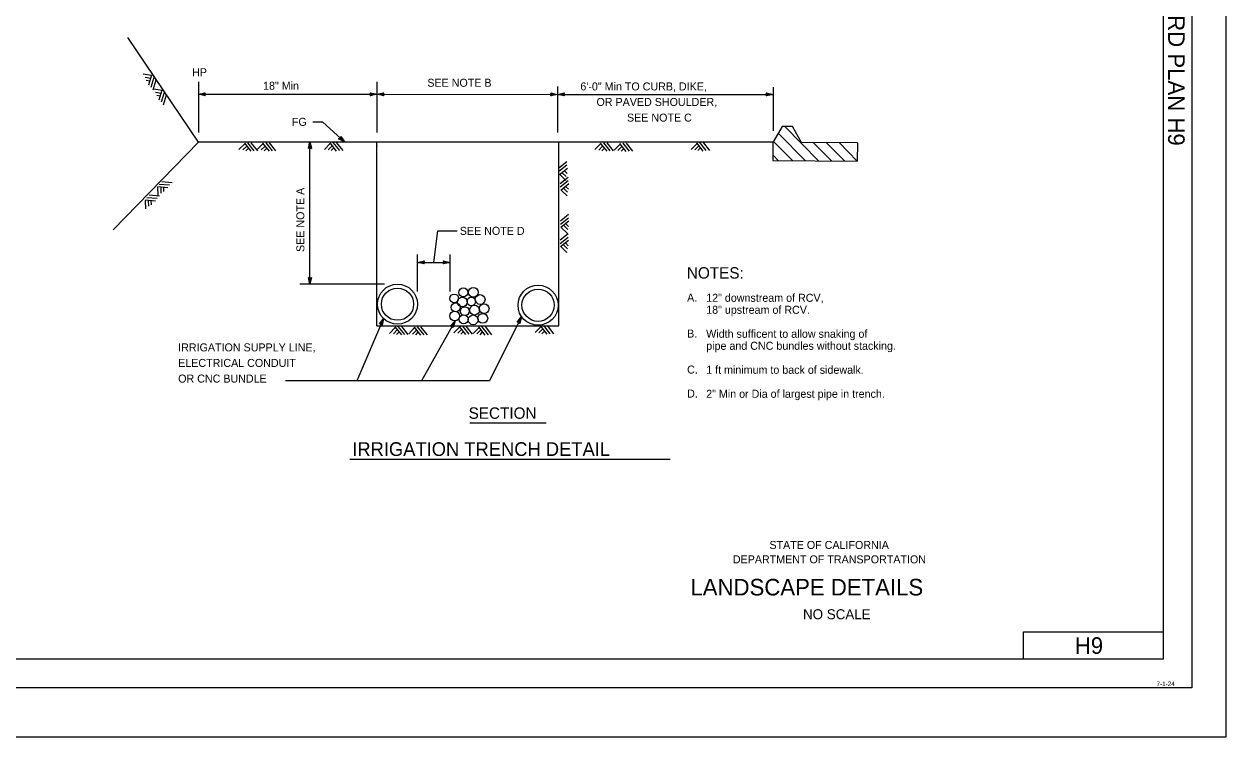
# Model space of a CAD drawing. Extents: x -894 to 866, y -472 to 714.
# Drawn here: x -186 to 866, y -472 to 151 of the extents above; entities that cross this region are included whole.
import ezdxf

# ---------------------------------------------------------------- set-up
doc = ezdxf.new("R2010")
doc.units = 0
for name, color, linetype in [('border_INSIDE-BORDER-anno', 7, 'Continuous'), ('border_PLOTTING-ELEMENTS', 7, 'Continuous'), ('border_rw_22x34_Cut_Lines', 7, 'Continuous'), ('border_SHEET', 7, 'Continuous'), ('border_WITHIN-BORDER-anno', 7, 'Continuous'), ('df_INLET', 7, 'Continuous'), ('df_MISC', 7, 'Continuous'), ('df_MISC-anno', 7, 'Continuous'), ('df_PROFILE', 7, 'Continuous')]:
    doc.layers.add(name, color=color, linetype=linetype)

msp = doc.modelspace()

# ---------------------------------------------------------------- linework, layer by layer
at = {"layer": 'border_PLOTTING-ELEMENTS'}
for points in [[(-894, -472.4), (866, -472.4), (866, 713.6), (-894, 713.6)], [(-864, 670.6), (836, 670.6), (836, -429.4), (-864, -429.4)]]:
    msp.add_lwpolyline(points, close=True, dxfattribs=at)
at = {"layer": 'border_rw_22x34_Cut_Lines'}
msp.add_lwpolyline([(-864, 670.6), (836, 670.6), (836, -429.4), (-864, -429.4)], close=True, dxfattribs=at)
at = {"layer": 'border_SHEET'}
for p, q in [((811, 645.6), (811, -404.4)), ((688.9, -404.4), (688.9, -380.4)), ((688.9, -380.4), (810.9, -380.4)), ((811, -404.4), (-814, -404.4))]:
    msp.add_line(p, q, dxfattribs=at)
at = {"layer": 'df_INLET'}
msp.add_line((122.9, -112.5), (282.2, -112.6), dxfattribs=at)
for points in [[(122.9, -112.5), (122.9, 45.3), (122.9, 44.9), (122.9, 44.5), (122.9, 44.9), (122.9, 45.3), (122.9, 45.7), (122.9, 46.1), (122.9, 46.5), (122.9, 47.3), (122.9, 47.7), (122.9, 48.1)], [(282.2, -112.6), (282.2, 48)]]:
    msp.add_lwpolyline(points, dxfattribs=at)
for centre, radius in [((141.1, -93.7), 17.5), ((141.1, -93.7), 14.1), ((198.7, -83.4), 3.93), ((207.4, -83.3), 4.29), ((264.1, -94.6), 17.5), ((264.1, -94.6), 14.1), ((190.8, -88.6), 3.79), ((192, -96.4), 3.93), ((197.9, -91.7), 4.29), ((205.7, -91.3), 3.79), ((208.5, -98.9), 4.29), ((213.4, -89.6), 4.29), ((216.9, -97.6), 4.29), ((191.2, -104), 4.29), ((199, -107), 3.93), ((200, -99.8), 3.93), ((207.3, -107.4), 4.29), ((215.7, -106), 4.29)]:
    msp.add_circle(centre, radius, dxfattribs=at)
at = {"layer": 'df_MISC'}
for p, q in [((477.6, 61.7), (469.6, 47.9)), ((486.8, 61.7), (477.6, 61.7)), ((494.7, 47.8), (486.8, 61.7)), ((469.6, 47.9), (469.5, 32)), ((543.5, 47.6), (494.7, 47.8)), ((543.5, 47.6), (543.4, 31.6)), ((469.5, 32), (543.4, 31.6))]:
    msp.add_line(p, q, dxfattribs=at)
for points in [[(498.2, 31.8), (474.3, 56)], [(509.5, 31.8), (479.9, 61.7)], [(486.9, 31.9), (470.1, 48.8)], [(520.8, 31.7), (504.9, 47.8)], [(532.1, 31.7), (516.2, 47.7)], [(543.4, 31.6), (527.5, 47.7)], [(474.5, 31.9), (469.5, 36.9)], [(475.6, 31.9), (475.6, 31.9)]]:
    msp.add_lwpolyline(points, dxfattribs=at)
at = {"layer": 'df_MISC-anno'}
for p, q in [((-33.1, 100.8), (-33.1, 56.5)), ((123.1, 100.8), (123.1, 56.5)), ((281.1, 96.9), (281.1, 56.5)), ((469.7, 96.2), (469.7, 57.9)), ((-33.1, 90), (123.1, 90)), ((123.1, 90), (281.1, 89.9)), ((281.1, 89.9), (469.7, 89.9)), ((64.5, -76.3), (64.5, 48.6)), ((158.6, -82.7), (158.6, -50.2)), ((187.1, -82.7), (187.1, -50.2)), ((158.6, -57.1), (187.1, -57.1)), ((129.7, -76.3), (55.5, -76.3)), ((249.5, -104.6), (221.6, -160.8)), ((128.8, -106.1), (105.6, -160.8)), ((191.5, -108.2), (162, -160.8)), ((221.6, -160.8), (43.1, -160.8)), ((204.4, -197.6), (271.2, -197.6)), ((99.3, -229.4), (379.8, -229.4))]:
    msp.add_line(p, q, dxfattribs=at)
for points in [[(-27.2, 88.6), (-33.1, 90), (-27.2, 91.3), (-27.4, 90.9), (-31.7, 90), (-27.4, 89), (-27.6, 89.3), (-30.4, 90), (-27.6, 90.6), (-27.8, 90.2), (-29, 90), (-27.8, 89.7), (-28, 90), (-27.2, 91.3), (-28, 90)], [(117.2, 91.3), (123.1, 90), (117.2, 88.6), (117.4, 89), (121.8, 90), (117.4, 90.9), (117.7, 90.6), (120.4, 90), (117.7, 89.3), (117.9, 89.7), (119.1, 90), (117.9, 90.2), (118, 90), (117.2, 88.6), (118, 90)], [(129, 88.6), (123.1, 90), (129, 91.3), (128.8, 90.9), (124.5, 90), (128.8, 89), (128.6, 89.3), (125.9, 90), (128.6, 90.6), (128.4, 90.2), (127.2, 90), (128.4, 89.7), (128.3, 90), (129, 91.3), (128.3, 90)], [(275.2, 91.2), (281.1, 89.9), (275.2, 88.6), (275.4, 88.9), (279.7, 89.9), (275.4, 90.9), (275.6, 90.5), (278.4, 89.9), (275.6, 89.3), (275.8, 89.6), (277, 89.9), (275.8, 90.2), (276, 89.9), (275.2, 88.6), (276, 89.9)], [(287, 88.6), (281.1, 89.9), (287, 91.2), (286.8, 90.8), (282.5, 89.9), (286.8, 88.9), (286.6, 89.3), (283.8, 89.9), (286.6, 90.5), (286.4, 90.2), (285.2, 89.9), (286.4, 89.6), (286.2, 89.9), (287, 91.2), (286.2, 89.9)], [(463.8, 91.2), (469.7, 89.9), (463.8, 88.6), (464, 88.9), (468.3, 89.9), (464, 90.9), (464.2, 90.5), (467, 89.9), (464.2, 89.3), (464.4, 89.6), (465.6, 89.9), (464.4, 90.2), (464.6, 89.9), (463.8, 88.6), (464.6, 89.9)], [(91.4, 53), (94.9, 48), (89.6, 51.1), (90, 51.2), (93.9, 48.9), (91.3, 52.6), (91.2, 52.2), (92.9, 49.9), (90.4, 51.3), (90.8, 51.4), (91.9, 50.8), (91.2, 51.8), (91.1, 51.5), (89.6, 51.1), (91.1, 51.5)], [(63.2, 42.7), (64.5, 48.6), (65.8, 42.7), (65.4, 42.9), (64.5, 47.2), (63.5, 42.9), (63.9, 43.1), (64.5, 45.9), (65.1, 43.1), (64.7, 43.3), (64.5, 44.5), (64.2, 43.3), (64.5, 43.5), (65.8, 42.7), (64.5, 43.5)], [(164.5, -58.4), (158.6, -57.1), (164.5, -55.8), (164.3, -56.2), (160, -57.1), (164.3, -58.1), (164.1, -57.7), (161.3, -57.1), (164.1, -56.5), (163.9, -56.9), (162.7, -57.1), (163.9, -57.4), (163.7, -57.1), (164.5, -55.8), (163.7, -57.1)], [(181.2, -55.8), (187.1, -57.1), (181.2, -58.4), (181.4, -58.1), (185.8, -57.1), (181.4, -56.1), (181.6, -56.5), (184.4, -57.1), (181.6, -57.7), (181.8, -57.4), (183, -57.1), (181.8, -56.8), (182, -57.1), (181.2, -58.4), (182, -57.1)], [(65.8, -70.4), (64.5, -76.3), (63.2, -70.4), (63.5, -70.6), (64.5, -75), (65.4, -70.6), (65.1, -70.8), (64.5, -73.6), (63.9, -70.8), (64.2, -71), (64.5, -72.2), (64.7, -71), (64.5, -71.2), (63.2, -70.4), (64.5, -71.2)], [(245.7, -109.3), (249.5, -104.6), (248, -110.5), (247.8, -110.1), (248.9, -105.8), (246.1, -109.3), (246.5, -109.2), (248.3, -107), (247.6, -109.8), (247.4, -109.4), (247.7, -108.2), (246.9, -109.2), (247.2, -109.2), (248, -110.5), (247.2, -109.2)], [(125.3, -111), (128.8, -106.1), (127.7, -112), (127.4, -111.7), (128.3, -107.3), (125.7, -110.9), (126.1, -110.9), (127.7, -108.6), (127.2, -111.4), (127, -111), (127.2, -109.8), (126.5, -110.8), (126.8, -110.8), (127.7, -112), (126.8, -110.8)], [(187.4, -112.7), (191.5, -108.2), (189.7, -114), (189.5, -113.7), (190.8, -109.4), (187.8, -112.7), (188.3, -112.7), (190.1, -110.6), (189.3, -113.3), (189.1, -113), (189.5, -111.8), (188.7, -112.7), (189, -112.7), (189.7, -114), (189, -112.7)]]:
    msp.add_lwpolyline(points, close=True, dxfattribs=at)
for points in [[(67, 65.9), (75.5, 65.9), (94.9, 48)], [(172.9, -57.1), (176.3, -29.6), (193.3, -29.6)]]:
    msp.add_lwpolyline(points, dxfattribs=at)
at = {"layer": 'df_PROFILE'}
for p, q in [((-33.1, 48.1), (-94.9, 139.6)), ((-81.3, 107.9), (-74, 106.6)), ((-76.4, 98.4), (-73.8, 107)), ((-79.6, 105), (-74.8, 104.1)), ((-78.7, 102.4), (-75.4, 101.8)), ((-74.5, 96.3), (-71.9, 105)), ((-72.8, 93.9), (-70.2, 102.6)), ((-72.2, 94.9), (-64.9, 93.6)), ((-70.5, 92), (-65.7, 91.1)), ((-69.6, 89.3), (-66.3, 88.8)), ((-67.3, 85.3), (-64.7, 94)), ((-65.4, 83.3), (-62.8, 92)), ((-63.7, 80.9), (-61.1, 89.5)), ((-33.1, 48.1), (-107.6, -28.7)), ((2.4, 41.6), (7.7, 46.9)), ((5.8, 41.3), (9.3, 44.7)), ((13.1, 40.1), (7.5, 47.3)), ((8.5, 40.5), (10.8, 42.9)), ((15.8, 40.5), (10.2, 47.6)), ((18.8, 40.5), (13.2, 47.6)), ((18.3, 41.6), (23.6, 46.9)), ((21.7, 41.3), (25.2, 44.7)), ((29, 40.1), (23.4, 47.3)), ((24.4, 40.5), (26.7, 42.9)), ((31.7, 40.5), (26.1, 47.6)), ((34.7, 40.5), (29.1, 47.6)), ((77.1, 41.8), (82.3, 47)), ((80.5, 41.4), (83.9, 44.9)), ((87.7, 40.3), (82.1, 47.4)), ((83.1, 40.7), (85.5, 43.1)), ((90.5, 40.7), (84.8, 47.8)), ((93.5, 40.8), (87.8, 47.8)), ((313.8, 41.6), (319, 46.8)), ((317.2, 41.2), (320.6, 44.7)), ((324.5, 40.1), (318.8, 47.2)), ((319.9, 40.5), (322.2, 42.9)), ((327.2, 40.5), (321.5, 47.6)), ((330.2, 40.5), (324.5, 47.6)), ((330.6, 41.2), (335.9, 46.5)), ((334, 40.9), (337.5, 44.4)), ((341.3, 39.8), (335.6, 46.9)), ((336.7, 40.1), (339, 42.5)), ((344, 40.2), (338.4, 47.2)), ((347, 40.2), (341.4, 47.3)), ((398, 41.8), (403.2, 47)), ((401.3, 41.4), (404.8, 44.9)), ((408.6, 40.3), (402.9, 47.4)), ((404, 40.7), (406.3, 43.1)), ((411.3, 40.7), (405.7, 47.8)), ((414.3, 40.8), (408.7, 47.8)), ((289.4, 31), (282.3, 25.3)), ((289.4, 28), (282.4, 22.3)), ((289.8, 25.2), (282.7, 19.6)), ((288.7, 18), (285.2, 21.4)), ((289.5, 20.6), (287.1, 23)), ((-58.3, 10.4), (-67.3, 11.1)), ((-56.2, 12.5), (-65.2, 13.3)), ((288.4, 14.6), (283.1, 19.8)), ((290.5, 17.3), (283.4, 11.7)), ((290.5, 14.3), (283.5, 8.7)), ((290.9, 11.6), (283.9, 5.9)), ((-67.1, 0.9), (-76.1, 1.7)), ((-59.9, 8.1), (-68.9, 8.9)), ((-68.2, 1.4), (-68.5, 8.8)), ((-65.7, 3.6), (-65.8, 8.5)), ((-63.3, 5), (-63.4, 8.3)), ((289.5, 1), (284.2, 6.2)), ((289.8, 4.3), (286.3, 7.8)), ((290.6, 7), (288.2, 9.3)), ((-70.7, -3.5), (-79.8, -2.7)), ((-79.1, -10.2), (-79.3, -2.8)), ((-69.1, -1.2), (-78.2, -0.5)), ((-76.5, -8), (-76.7, -3.1)), ((-74.2, -6.6), (-74.3, -3.2)), ((290.7, -15.3), (283.7, -21)), ((290.7, -18.3), (283.7, -24)), ((291.1, -21.1), (284.1, -26.7)), ((289.7, -31.7), (284.4, -26.5)), ((290, -28.3), (286.6, -24.9)), ((290.8, -25.7), (288.4, -23.3)), ((290.4, -32.2), (283.3, -37.8)), ((290.4, -35.2), (283.3, -40.8)), ((290.8, -37.9), (283.7, -43.6)), ((289.7, -45.2), (286.2, -41.7)), ((290.4, -42.5), (288, -40.1)), ((289.4, -48.5), (284.1, -43.3)), ((134.1, -119.3), (139.3, -113.9)), ((144.8, -120.6), (139.1, -113.6)), ((147.5, -120.2), (141.8, -113.2)), ((150.5, -120.2), (144.8, -113.1)), ((150.9, -119.5), (156.1, -114.2)), ((161.6, -120.9), (155.9, -113.8)), ((164.3, -120.5), (158.6, -113.4)), ((167.3, -120.4), (161.6, -113.4)), ((190.4, -118.8), (195.6, -113.6)), ((201, -120.3), (195.4, -113.2)), ((203.8, -119.9), (198.2, -112.8)), ((206.8, -119.9), (201.1, -112.8)), ((207.2, -119.3), (212.5, -114)), ((217.9, -120.8), (212.2, -113.6)), ((220.6, -120.4), (215, -113.3)), ((223.6, -120.4), (218, -113.3)), ((261.5, -118.5), (266.7, -113.2)), ((264.8, -118.8), (268.3, -115.3)), ((272.1, -119.9), (266.4, -112.8)), ((274.8, -119.5), (269.2, -112.4)), ((277.8, -119.5), (272.2, -112.4)), ((137.5, -119.6), (140.9, -116.1)), ((140.2, -120.3), (142.5, -117.9)), ((154.3, -119.8), (157.7, -116.3)), ((157, -120.5), (159.3, -118.2)), ((193.8, -119.1), (197.2, -115.7)), ((196.4, -119.9), (198.8, -117.5)), ((210.6, -119.6), (214.1, -116.1)), ((213.3, -120.4), (215.6, -118)), ((267.5, -119.5), (269.8, -117.2))]:
    msp.add_line(p, q, dxfattribs=at)
msp.add_lwpolyline([(469.6, 48), (-33.1, 48.1)], dxfattribs=at)

# ---------------------------------------------------------------- texts
at = {"layer": 'border_INSIDE-BORDER-anno'}
for s, height, p in [('STATE OF CALIFORNIA', 7, (466.5, -307.9)), ('DEPARTMENT OF TRANSPORTATION', 7, (434.5, -320.5)), ('LANDSCAPE DETAILS', 14.5, (397.4, -348.6)), ('NO SCALE', 8.75, (495.9, -369.4))]:
    msp.add_text(s, height=height, dxfattribs=at).set_placement(p)
at = {"layer": 'border_WITHIN-BORDER-anno'}
msp.add_text('2024 STANDARD PLAN H9', height=14.5, rotation=270, dxfattribs=at).set_placement((815.3, 286.4))
for s, height, p in [('H9', 14.5, (733.7, -399.7)), ('7-1-24', 4, (805.2, -427.9))]:
    msp.add_text(s, height=height, dxfattribs=at).set_placement(p)
at = {"layer": 'df_MISC-anno'}
for s, height, p in [('HP', 7, (-38.6, 105.8)), ('18" Min', 7, (23.5, 94)), ('SEE NOTE B', 7, (167.2, 96.6)), ('6\'-0" Min TO CURB, DIKE,', 7, (301.1, 93.4)), ('OR PAVED SHOULDER,', 7, (315.2, 79.8)), ('FG', 7, (48.7, 62.4)), ('SEE NOTE C', 7, (341.9, 66.1)), ('SEE NOTE D', 7, (195.6, -33)), ('NOTES:', 10, (394.3, -71.3)), ('A.', 7, (394.5, -91.4)), ('12" downstream of RCV,', 7, (411.2, -91.6)), ('18" upstream of RCV.', 7, (411.2, -102.1)), ('B.', 7, (394.5, -122.9)), ('Width sufficent to allow snaking of', 7, (411.2, -123.1)), ('IRRIGATION SUPPLY LINE,', 7, (-50.8, -135)), ('pipe and CNC bundles without stacking.', 7, (411.2, -133.6)), ('ELECTRICAL CONDUIT', 7, (-50.8, -148.6)), ('OR CNC BUNDLE', 7, (-50.8, -162.3)), ('C.', 7, (394.5, -154.4)), ('1 ft minimum to back of sidewalk.', 7, (411.2, -154.6)), ('2" Min or Dia of largest pipe in trench.', 7, (411.2, -175.6)), ('D.', 7, (394.5, -175.4)), ('SECTION', 10, (203.3, -194)), ('IRRIGATION TRENCH DETAIL', 12, (101.5, -226.5))]:
    msp.add_text(s, height=height, dxfattribs=at).set_placement(p)
msp.add_text(' SEE NOTE A', height=7, rotation=90, dxfattribs=at).set_placement((59.6, -50.6))

doc.saveas('drawing.dxf')
